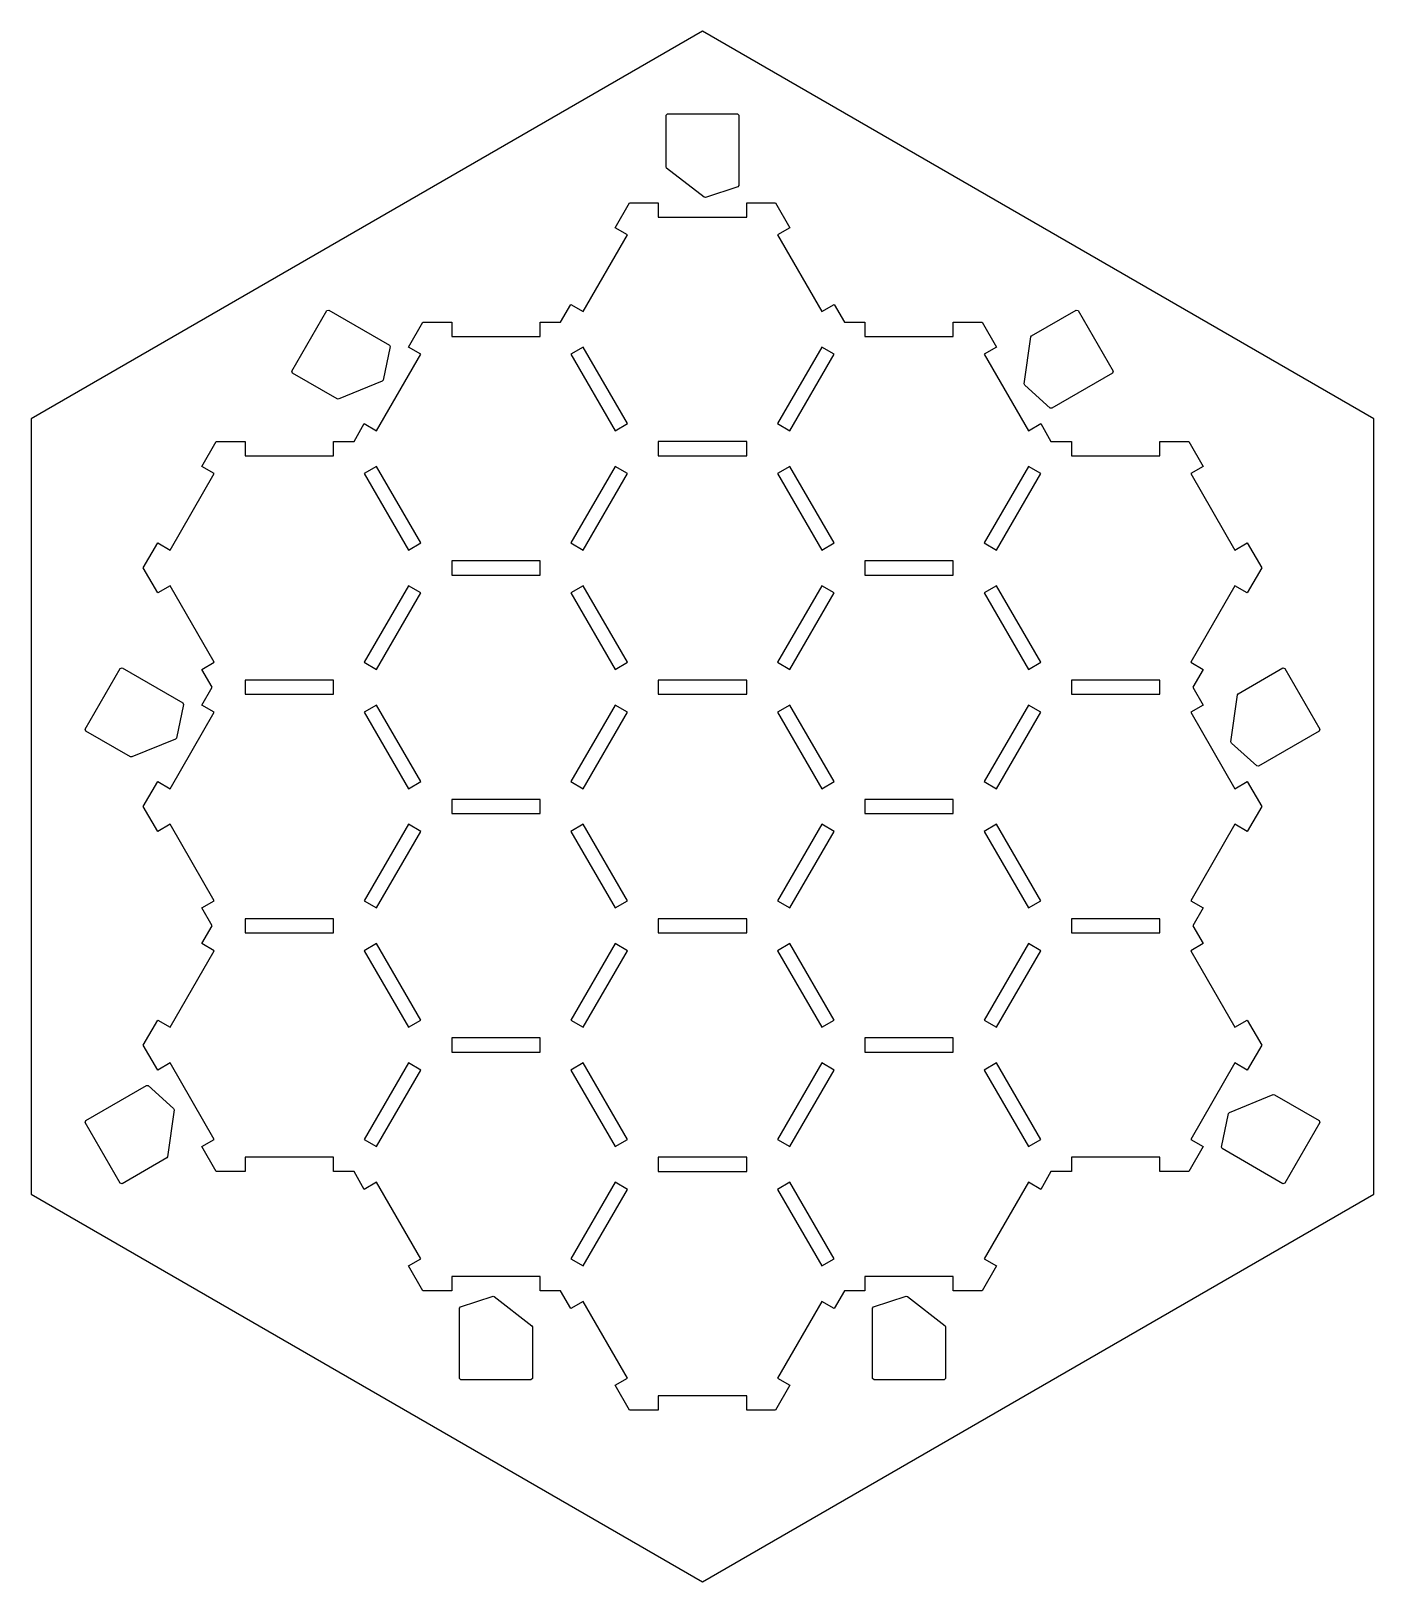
# Model space of a CAD drawing. Header units: metres. Extents: x -239 to 239, y -277 to 277.
import ezdxf

# ---------------------------------------------------------------- set-up
doc = ezdxf.new("R2010")
doc.units = ezdxf.units.M

msp = doc.modelspace()

# ---------------------------------------------------------------- linework, layer by layer
for p, q in [((0, 276.51), (-239.465, 138.255)), ((239.465, 138.255), (0, 276.51)), ((-13, 246.47), (-12.5, 246.97)), ((-13, 228.06), (-13, 246.47)), ((-12.5, 246.97), (12.5, 246.97)), ((12.5, 246.97), (13, 246.47)), ((13, 246.47), (13, 221.47)), ((-12.8068, 227.665), (-13, 228.06)), ((0.56319, 217.275), (-12.8068, 227.665)), ((13, 221.47), (12.6553, 220.995)), ((1.02528, 217.195), (0.56319, 217.275)), ((12.6553, 220.995), (1.02528, 217.195)), ((-31.1596, 206.35), (-26.0269, 215.24)), ((-26.0269, 215.24), (-15.7617, 215.24)), ((-15.7617, 215.24), (-15.7617, 210.16)), ((-15.7617, 210.16), (15.7617, 210.16)), ((15.7617, 210.16), (15.7617, 215.24)), ((15.7617, 215.24), (26.0269, 215.24)), ((26.0269, 215.24), (31.1596, 206.35)), ((-26.7602, 203.81), (-31.1596, 206.35)), ((31.1596, 206.35), (26.7602, 203.81)), ((-42.5218, 176.51), (-26.7602, 203.81)), ((26.7602, 203.81), (42.5218, 176.51)), ((-133.951, 176.85), (-133.268, 177.033)), ((-133.268, 177.033), (-111.617, 164.533)), ((-50.5874, 172.7), (-46.9212, 179.05)), ((-46.9212, 179.05), (-42.5218, 176.51)), ((42.5218, 176.51), (46.9212, 179.05)), ((46.9212, 179.05), (50.5874, 172.7)), ((117.324, 167.828), (133.268, 177.033)), ((133.268, 177.033), (133.951, 176.85)), ((-146.451, 155.2), (-133.951, 176.85)), ((-104.841, 163.81), (-99.7084, 172.7)), ((-99.7084, 172.7), (-89.4431, 172.7)), ((-89.4431, 172.7), (-89.4431, 167.62)), ((-57.9198, 167.62), (-57.9198, 172.7)), ((-57.9198, 172.7), (-50.5874, 172.7)), ((50.5874, 172.7), (57.9198, 172.7)), ((57.9198, 172.7), (57.9198, 167.62)), ((89.4431, 167.62), (89.4431, 172.7)), ((89.4431, 172.7), (99.7084, 172.7)), ((99.7084, 172.7), (104.841, 163.81)), ((133.951, 176.85), (146.451, 155.2)), ((-89.4431, 167.62), (-57.9198, 167.62)), ((57.9198, 167.62), (89.4431, 167.62)), ((114.766, 150.69), (117.079, 167.464)), ((117.079, 167.464), (117.324, 167.828)), ((-116.203, 133.97), (-100.442, 161.27)), ((-111.378, 163.997), (-113.902, 152.025)), ((-111.617, 164.533), (-111.378, 163.997)), ((-100.442, 161.27), (-104.841, 163.81)), ((-42.5219, 163.81), (-46.9212, 161.27)), ((-46.9212, 161.27), (-31.1596, 133.97)), ((-26.7602, 136.51), (-42.5219, 163.81)), ((42.5219, 163.81), (26.7602, 136.51)), ((31.1596, 133.97), (46.9212, 161.27)), ((46.9212, 161.27), (42.5219, 163.81)), ((104.841, 163.81), (100.442, 161.27)), ((100.442, 161.27), (116.203, 133.97)), ((-146.268, 154.517), (-146.451, 155.2)), ((146.451, 155.2), (146.268, 154.517)), ((-130.324, 145.312), (-146.268, 154.517)), ((-114.203, 151.665), (-129.886, 145.282)), ((-113.902, 152.025), (-114.203, 151.665)), ((114.927, 150.249), (114.766, 150.69)), ((124.033, 142.078), (114.927, 150.249)), ((146.268, 154.517), (124.617, 142.017)), ((-129.886, 145.282), (-130.324, 145.312)), ((-239.465, 138.255), (-239.465, -138.255)), ((124.617, 142.017), (124.033, 142.078)), ((239.465, -138.255), (239.465, 138.255)), ((-124.269, 130.16), (-120.603, 136.51)), ((-120.603, 136.51), (-116.203, 133.97)), ((-31.1596, 133.97), (-26.7602, 136.51)), ((26.7602, 136.51), (31.1596, 133.97)), ((116.203, 133.97), (120.603, 136.51)), ((120.603, 136.51), (124.269, 130.16)), ((-178.522, 121.27), (-173.39, 130.16)), ((-173.39, 130.16), (-163.125, 130.16)), ((-163.125, 130.16), (-163.125, 125.08)), ((-131.601, 125.08), (-131.601, 130.16)), ((-131.601, 130.16), (-124.269, 130.16)), ((15.7617, 130.16), (-15.7617, 130.16)), ((-15.7617, 130.16), (-15.7617, 125.08)), ((15.7617, 125.08), (15.7617, 130.16)), ((124.269, 130.16), (131.601, 130.16)), ((131.601, 130.16), (131.601, 125.08)), ((163.125, 125.08), (163.125, 130.16)), ((163.125, 130.16), (173.39, 130.16)), ((173.39, 130.16), (178.522, 121.27)), ((-163.125, 125.08), (-131.601, 125.08)), ((-15.7617, 125.08), (15.7617, 125.08)), ((131.601, 125.08), (163.125, 125.08)), ((-189.885, 91.43), (-174.123, 118.73)), ((-174.123, 118.73), (-178.522, 121.27)), ((-116.203, 121.27), (-120.603, 118.73)), ((-120.603, 118.73), (-104.841, 91.43)), ((-100.442, 93.97), (-116.203, 121.27)), ((-31.1596, 121.27), (-46.9212, 93.97)), ((-42.5218, 91.43), (-26.7602, 118.73)), ((-26.7602, 118.73), (-31.1596, 121.27)), ((31.1596, 121.27), (26.7602, 118.73)), ((26.7602, 118.73), (42.5218, 91.43)), ((46.9212, 93.97), (31.1596, 121.27)), ((116.203, 121.27), (100.442, 93.97)), ((104.841, 91.43), (120.603, 118.73)), ((120.603, 118.73), (116.203, 121.27)), ((178.522, 121.27), (174.123, 118.73)), ((174.123, 118.73), (189.885, 91.43)), ((-199.417, 85.08), (-194.284, 93.97)), ((-194.284, 93.97), (-189.885, 91.43)), ((-104.841, 91.43), (-100.442, 93.97)), ((-46.9212, 93.97), (-42.5218, 91.43)), ((42.5218, 91.43), (46.9212, 93.97)), ((100.442, 93.97), (104.841, 91.43)), ((189.885, 91.43), (194.284, 93.97)), ((194.284, 93.97), (199.417, 85.08)), ((-194.284, 76.19), (-199.417, 85.08)), ((-57.9198, 87.62), (-89.4431, 87.62)), ((-89.4431, 87.62), (-89.4431, 82.54)), ((-57.9198, 82.54), (-57.9198, 87.62)), ((89.4431, 87.62), (57.9198, 87.62)), ((57.9198, 87.62), (57.9198, 82.54)), ((89.4431, 82.54), (89.4431, 87.62)), ((199.417, 85.08), (194.284, 76.19)), ((-189.885, 78.73), (-194.284, 76.19)), ((-174.123, 51.43), (-189.885, 78.73)), ((-104.841, 78.73), (-120.603, 51.43)), ((-100.442, 76.19), (-104.841, 78.73)), ((-89.4431, 82.54), (-57.9198, 82.54)), ((-42.5219, 78.73), (-46.9212, 76.19)), ((-26.7602, 51.43), (-42.5219, 78.73)), ((42.5219, 78.73), (26.7602, 51.43)), ((46.9212, 76.19), (42.5219, 78.73)), ((57.9198, 82.54), (89.4431, 82.54)), ((104.841, 78.73), (100.442, 76.19)), ((120.603, 51.43), (104.841, 78.73)), ((189.885, 78.73), (174.123, 51.43)), ((194.284, 76.19), (189.885, 78.73)), ((-116.203, 48.89), (-100.442, 76.19)), ((-46.9212, 76.19), (-31.1596, 48.89)), ((31.1596, 48.89), (46.9212, 76.19)), ((100.442, 76.19), (116.203, 48.89)), ((-178.522, 48.89), (-174.123, 51.43)), ((-120.603, 51.43), (-116.203, 48.89)), ((-31.1596, 48.89), (-26.7602, 51.43)), ((26.7602, 51.43), (31.1596, 48.89)), ((116.203, 48.89), (120.603, 51.43)), ((174.123, 51.43), (178.522, 48.89)), ((-220.132, 27.5797), (-207.632, 49.2303)), ((-207.632, 49.2303), (-206.949, 49.4133)), ((-206.949, 49.4133), (-185.299, 36.9133)), ((-174.856, 42.54), (-178.522, 48.89)), ((-131.601, 45.08), (-163.125, 45.08)), ((-163.125, 45.08), (-163.125, 40)), ((-131.601, 40), (-131.601, 45.08)), ((15.7617, 45.08), (-15.7617, 45.08)), ((-15.7617, 45.08), (-15.7617, 40)), ((15.7617, 40), (15.7617, 45.08)), ((163.125, 45.08), (131.601, 45.08)), ((131.601, 45.08), (131.601, 40)), ((163.125, 40), (163.125, 45.08)), ((178.522, 48.89), (174.856, 42.54)), ((191.006, 40.2083), (206.949, 49.4133)), ((206.949, 49.4133), (207.632, 49.2303)), ((207.632, 49.2303), (220.132, 27.5797)), ((-178.522, 36.19), (-174.856, 42.54)), ((-163.125, 40), (-131.601, 40)), ((-15.7617, 40), (15.7617, 40)), ((131.601, 40), (163.125, 40)), ((174.856, 42.54), (178.522, 36.19)), ((188.447, 23.0699), (190.76, 39.8436)), ((190.76, 39.8436), (191.006, 40.2083)), ((-189.885, 6.34999), (-174.123, 33.65)), ((-185.059, 36.3772), (-187.583, 24.4053)), ((-185.299, 36.9133), (-185.059, 36.3772)), ((-174.123, 33.65), (-178.522, 36.19)), ((-116.203, 36.19), (-120.603, 33.65)), ((-120.603, 33.65), (-104.841, 6.34999)), ((-100.442, 8.88998), (-116.203, 36.19)), ((-31.1596, 36.19), (-46.9212, 8.88998)), ((-42.5219, 6.34999), (-26.7602, 33.65)), ((-26.7602, 33.65), (-31.1596, 36.19)), ((31.1596, 36.19), (26.7602, 33.65)), ((26.7602, 33.65), (42.5219, 6.34999)), ((46.9212, 8.88998), (31.1596, 36.19)), ((116.203, 36.19), (100.442, 8.88998)), ((104.841, 6.34999), (120.603, 33.65)), ((120.603, 33.65), (116.203, 36.19)), ((178.522, 36.19), (174.123, 33.65)), ((174.123, 33.65), (189.885, 6.34999)), ((-219.949, 26.8967), (-220.132, 27.5797)), ((-204.006, 17.6917), (-219.949, 26.8967)), ((-187.884, 24.0453), (-203.567, 17.6616)), ((-187.583, 24.4053), (-187.884, 24.0453)), ((188.609, 22.6294), (188.447, 23.0699)), ((197.715, 14.4576), (188.609, 22.6294)), ((219.949, 26.8967), (198.299, 14.3967)), ((220.132, 27.5797), (219.949, 26.8967)), ((-203.567, 17.6616), (-204.006, 17.6917)), ((198.299, 14.3967), (197.715, 14.4576)), ((-199.417, 0), (-194.284, 8.88998)), ((-194.284, 8.88998), (-189.885, 6.34999)), ((-104.841, 6.34999), (-100.442, 8.88998)), ((-46.9212, 8.88998), (-42.5219, 6.34999)), ((42.5219, 6.34999), (46.9212, 8.88998)), ((100.442, 8.88998), (104.841, 6.34999)), ((189.885, 6.34999), (194.284, 8.88998)), ((194.284, 8.88998), (199.417, 0)), ((-194.284, -8.88998), (-199.417, 0)), ((-57.9198, 2.53999), (-89.4431, 2.53999)), ((-89.4431, 2.53999), (-89.4431, -2.53999)), ((-57.9198, -2.53999), (-57.9198, 2.53999)), ((89.4431, 2.53999), (57.9198, 2.53999)), ((57.9198, 2.53999), (57.9198, -2.53999)), ((89.4431, -2.53999), (89.4431, 2.53999)), ((199.417, 0), (194.284, -8.88998)), ((-89.4431, -2.53999), (-57.9198, -2.53999)), ((57.9198, -2.53999), (89.4431, -2.53999)), ((-189.885, -6.34999), (-194.284, -8.88998)), ((-174.123, -33.65), (-189.885, -6.34999)), ((-104.841, -6.34999), (-120.603, -33.65)), ((-116.203, -36.19), (-100.442, -8.88998)), ((-100.442, -8.88998), (-104.841, -6.34999)), ((-42.5219, -6.34999), (-46.9212, -8.88998)), ((-46.9212, -8.88998), (-31.1596, -36.19)), ((-26.7602, -33.65), (-42.5219, -6.34999)), ((42.5219, -6.34999), (26.7602, -33.65)), ((31.1596, -36.19), (46.9212, -8.88998)), ((46.9212, -8.88998), (42.5219, -6.34999)), ((104.841, -6.34999), (100.442, -8.88998)), ((100.442, -8.88998), (116.203, -36.19)), ((120.603, -33.65), (104.841, -6.34999)), ((189.885, -6.34999), (174.123, -33.65)), ((194.284, -8.88998), (189.885, -6.34999)), ((-178.522, -36.19), (-174.123, -33.65)), ((-174.856, -42.54), (-178.522, -36.19)), ((-120.603, -33.65), (-116.203, -36.19)), ((-31.1596, -36.19), (-26.7602, -33.65)), ((26.7602, -33.65), (31.1596, -36.19)), ((116.203, -36.19), (120.603, -33.65)), ((174.123, -33.65), (178.522, -36.19)), ((178.522, -36.19), (174.856, -42.54)), ((-178.522, -48.89), (-174.856, -42.54)), ((-131.601, -40), (-163.125, -40)), ((-163.125, -40), (-163.125, -45.08)), ((-131.601, -45.08), (-131.601, -40)), ((15.7617, -40), (-15.7617, -40)), ((-15.7617, -40), (-15.7617, -45.08)), ((15.7617, -45.08), (15.7617, -40)), ((163.125, -40), (131.601, -40)), ((131.601, -40), (131.601, -45.08)), ((163.125, -45.08), (163.125, -40)), ((174.856, -42.54), (178.522, -48.89)), ((-174.123, -51.43), (-178.522, -48.89)), ((-163.125, -45.08), (-131.601, -45.08)), ((-116.203, -48.89), (-120.603, -51.43)), ((-100.442, -76.19), (-116.203, -48.89)), ((-31.1596, -48.89), (-46.9212, -76.19)), ((-26.7602, -51.43), (-31.1596, -48.89)), ((-15.7617, -45.08), (15.7617, -45.08)), ((31.1596, -48.89), (26.7602, -51.43)), ((46.9212, -76.19), (31.1596, -48.89)), ((116.203, -48.89), (100.442, -76.19)), ((120.603, -51.43), (116.203, -48.89)), ((131.601, -45.08), (163.125, -45.08)), ((178.522, -48.89), (174.123, -51.43)), ((-189.885, -78.73), (-174.123, -51.43)), ((-120.603, -51.43), (-104.841, -78.73)), ((-42.5219, -78.73), (-26.7602, -51.43)), ((26.7602, -51.43), (42.5219, -78.73)), ((104.841, -78.73), (120.603, -51.43)), ((174.123, -51.43), (189.885, -78.73)), ((-199.417, -85.08), (-194.284, -76.19)), ((-194.284, -76.19), (-189.885, -78.73)), ((-104.841, -78.73), (-100.442, -76.19)), ((-46.9212, -76.19), (-42.5219, -78.73)), ((42.5219, -78.73), (46.9212, -76.19)), ((100.442, -76.19), (104.841, -78.73)), ((189.885, -78.73), (194.284, -76.19)), ((194.284, -76.19), (199.417, -85.08)), ((-57.9198, -82.54), (-89.4431, -82.54)), ((-89.4431, -82.54), (-89.4431, -87.62)), ((-57.9198, -87.62), (-57.9198, -82.54)), ((89.4431, -82.54), (57.9198, -82.54)), ((57.9198, -82.54), (57.9198, -87.62)), ((89.4431, -87.62), (89.4431, -82.54)), ((-194.284, -93.97), (-199.417, -85.08)), ((-89.4431, -87.62), (-57.9198, -87.62)), ((57.9198, -87.62), (89.4431, -87.62)), ((199.417, -85.08), (194.284, -93.97)), ((-189.885, -91.43), (-194.284, -93.97)), ((-174.123, -118.73), (-189.885, -91.43)), ((-104.841, -91.43), (-120.603, -118.73)), ((-116.203, -121.27), (-100.442, -93.97)), ((-100.442, -93.97), (-104.841, -91.43)), ((-42.5218, -91.43), (-46.9212, -93.97)), ((-46.9212, -93.97), (-31.1596, -121.27)), ((-26.7602, -118.73), (-42.5218, -91.43)), ((42.5218, -91.43), (26.7602, -118.73)), ((31.1596, -121.27), (46.9212, -93.97)), ((46.9212, -93.97), (42.5218, -91.43)), ((104.841, -91.43), (100.442, -93.97)), ((100.442, -93.97), (116.203, -121.27)), ((120.603, -118.73), (104.841, -91.43)), ((189.885, -91.43), (174.123, -118.73)), ((194.284, -93.97), (189.885, -91.43)), ((-219.949, -111.977), (-198.299, -99.4767)), ((-198.299, -99.4767), (-197.715, -99.5376)), ((-197.715, -99.5376), (-188.609, -107.709)), ((187.884, -109.125), (203.567, -102.742)), ((203.567, -102.742), (204.006, -102.772)), ((204.006, -102.772), (219.949, -111.977)), ((-188.447, -108.15), (-190.76, -124.924)), ((-188.609, -107.709), (-188.447, -108.15)), ((185.059, -121.457), (187.583, -109.485)), ((187.583, -109.485), (187.884, -109.125)), ((-220.132, -112.66), (-219.949, -111.977)), ((-207.632, -134.31), (-220.132, -112.66)), ((220.132, -112.66), (207.632, -134.31)), ((219.949, -111.977), (220.132, -112.66)), ((-178.522, -121.27), (-174.123, -118.73)), ((-173.39, -130.16), (-178.522, -121.27)), ((-120.603, -118.73), (-116.203, -121.27)), ((-31.1596, -121.27), (-26.7602, -118.73)), ((26.7602, -118.73), (31.1596, -121.27)), ((116.203, -121.27), (120.603, -118.73)), ((178.522, -121.27), (173.39, -130.16)), ((174.123, -118.73), (178.522, -121.27)), ((185.299, -121.993), (185.059, -121.457)), ((-191.006, -125.288), (-206.949, -134.493)), ((-190.76, -124.924), (-191.006, -125.288)), ((-131.601, -125.08), (-163.125, -125.08)), ((-163.125, -125.08), (-163.125, -130.16)), ((-131.601, -130.16), (-131.601, -125.08)), ((15.7617, -125.08), (-15.7617, -125.08)), ((-15.7617, -125.08), (-15.7617, -130.16)), ((15.7617, -130.16), (15.7617, -125.08)), ((163.125, -125.08), (131.601, -125.08)), ((131.601, -125.08), (131.601, -130.16)), ((163.125, -130.16), (163.125, -125.08)), ((206.949, -134.493), (185.299, -121.993)), ((-163.125, -130.16), (-173.39, -130.16)), ((-124.269, -130.16), (-131.601, -130.16)), ((-120.603, -136.51), (-124.269, -130.16)), ((-15.7617, -130.16), (15.7617, -130.16)), ((124.269, -130.16), (120.603, -136.51)), ((131.601, -130.16), (124.269, -130.16)), ((173.39, -130.16), (163.125, -130.16)), ((-239.465, -138.255), (0, -276.51)), ((-206.949, -134.493), (-207.632, -134.31)), ((-116.203, -133.97), (-120.603, -136.51)), ((-100.442, -161.27), (-116.203, -133.97)), ((-31.1596, -133.97), (-46.9212, -161.27)), ((-42.5219, -163.81), (-26.7602, -136.51)), ((-26.7602, -136.51), (-31.1596, -133.97)), ((0, -276.51), (239.465, -138.255)), ((31.1596, -133.97), (26.7602, -136.51)), ((26.7602, -136.51), (42.5219, -163.81)), ((46.9212, -161.27), (31.1596, -133.97)), ((116.203, -133.97), (100.442, -161.27)), ((120.603, -136.51), (116.203, -133.97)), ((207.632, -134.31), (206.949, -134.493)), ((-104.841, -163.81), (-100.442, -161.27)), ((-99.7084, -172.7), (-104.841, -163.81)), ((-46.9212, -161.27), (-42.5219, -163.81)), ((42.5219, -163.81), (46.9212, -161.27)), ((104.841, -163.81), (99.7084, -172.7)), ((100.442, -161.27), (104.841, -163.81)), ((-57.9198, -167.62), (-89.4431, -167.62)), ((-89.4431, -167.62), (-89.4431, -172.7)), ((-57.9198, -172.7), (-57.9198, -167.62)), ((89.4431, -167.62), (57.9198, -167.62)), ((57.9198, -167.62), (57.9198, -172.7)), ((89.4431, -172.7), (89.4431, -167.62)), ((-89.4431, -172.7), (-99.7084, -172.7)), ((-86.3367, -178.455), (-74.7067, -174.655)), ((-74.7067, -174.655), (-74.2446, -174.735)), ((-74.2446, -174.735), (-60.8746, -185.125)), ((-50.5874, -172.7), (-57.9198, -172.7)), ((-46.9212, -179.05), (-50.5874, -172.7)), ((-42.5218, -176.51), (-46.9212, -179.05)), ((-26.7602, -203.81), (-42.5218, -176.51)), ((42.5218, -176.51), (26.7602, -203.81)), ((46.9212, -179.05), (42.5218, -176.51)), ((50.5874, -172.7), (46.9212, -179.05)), ((57.9198, -172.7), (50.5874, -172.7)), ((61.0261, -178.455), (72.6561, -174.655)), ((72.6561, -174.655), (73.1182, -174.735)), ((73.1182, -174.735), (86.4882, -185.125)), ((99.7084, -172.7), (89.4431, -172.7)), ((-86.6814, -178.93), (-86.3367, -178.455)), ((-86.6814, -203.93), (-86.6814, -178.93)), ((60.6814, -178.93), (61.0261, -178.455)), ((60.6814, -203.93), (60.6814, -178.93)), ((-60.8746, -185.125), (-60.6814, -185.52)), ((-60.6814, -185.52), (-60.6814, -203.93)), ((86.4882, -185.125), (86.6814, -185.52)), ((86.6814, -185.52), (86.6814, -203.93)), ((-86.1814, -204.43), (-86.6814, -203.93)), ((-61.1814, -204.43), (-86.1814, -204.43)), ((-60.6814, -203.93), (-61.1814, -204.43)), ((-31.1596, -206.35), (-26.7602, -203.81)), ((26.7602, -203.81), (31.1596, -206.35)), ((61.1814, -204.43), (60.6814, -203.93)), ((86.1814, -204.43), (61.1814, -204.43)), ((86.6814, -203.93), (86.1814, -204.43)), ((-26.0269, -215.24), (-31.1596, -206.35)), ((31.1596, -206.35), (26.0269, -215.24)), ((-15.7617, -215.24), (-26.0269, -215.24)), ((15.7617, -210.16), (-15.7617, -210.16)), ((-15.7617, -210.16), (-15.7617, -215.24)), ((15.7617, -215.24), (15.7617, -210.16)), ((26.0269, -215.24), (15.7617, -215.24))]:
    msp.add_line(p, q)

doc.saveas('drawing.dxf')
